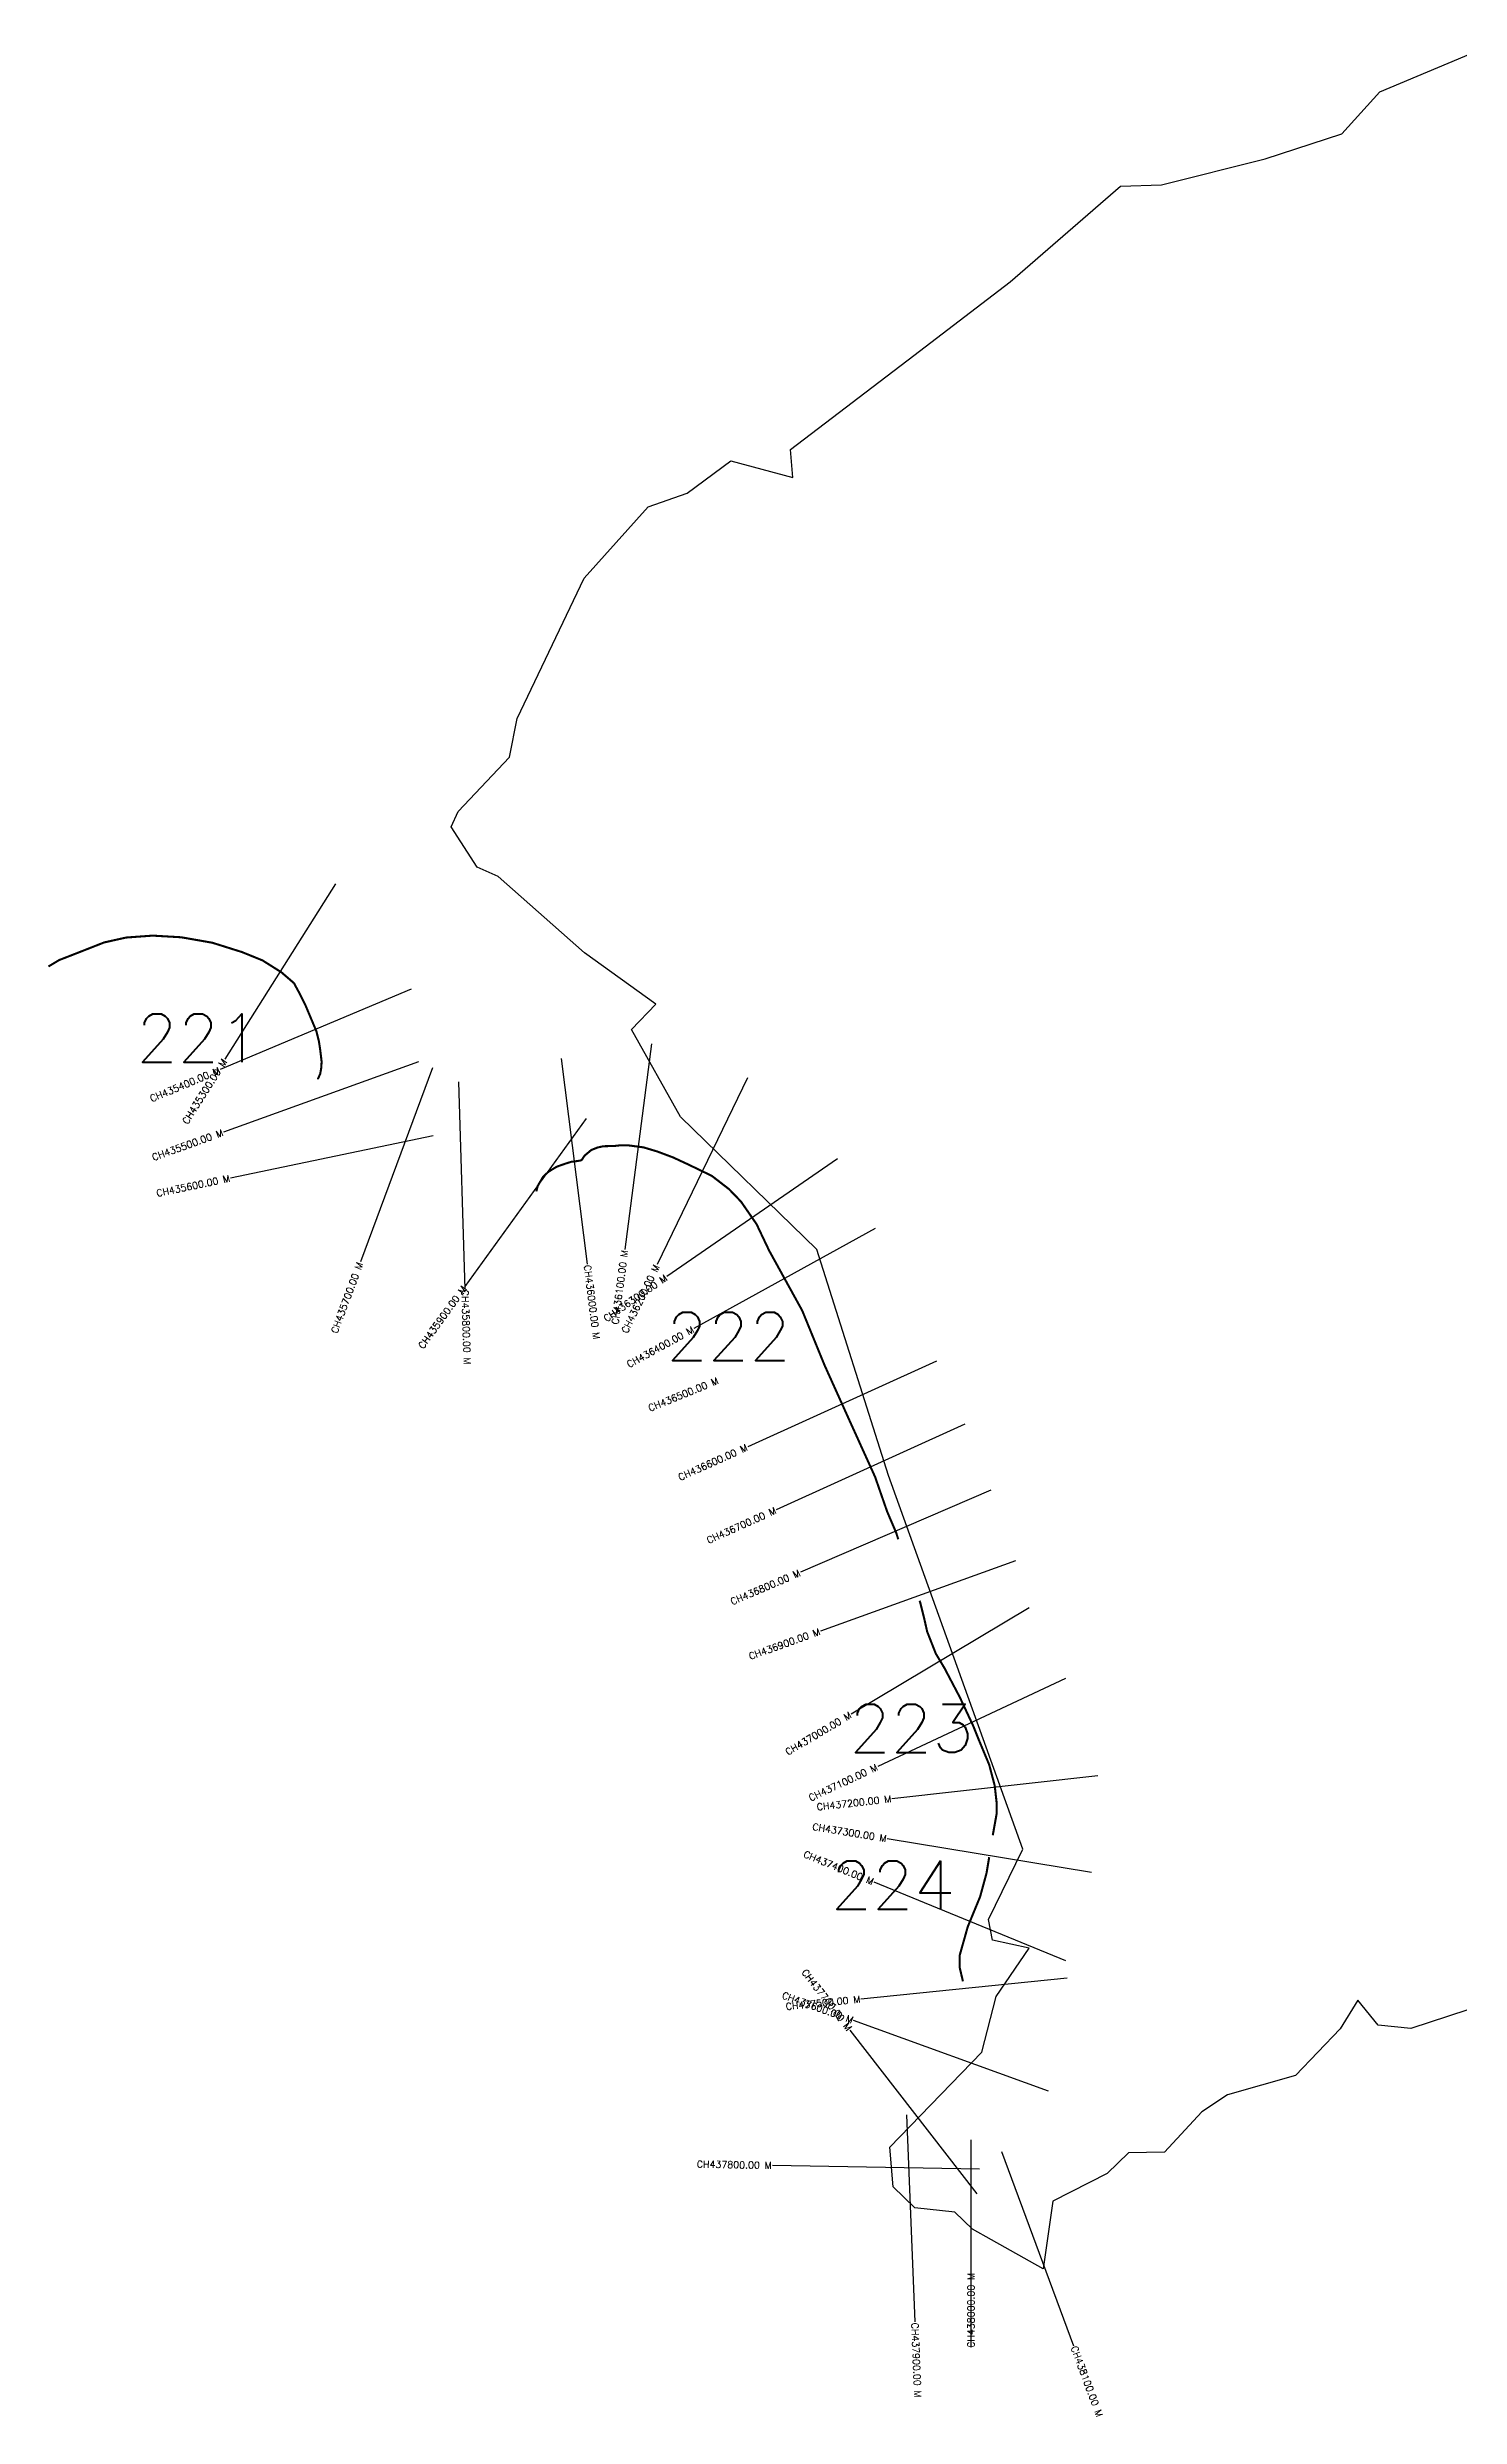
# Model space of a CAD drawing. Header units: metres. Extents: x 308510 to 313706, y 1921237 to 1925003.
# Drawn here: x 308510 to 310554, y 1921237 to 1924667 of the extents above; entities that cross this region are included whole.
import ezdxf
from ezdxf.enums import TextEntityAlignment as Align

# ---------------------------------------------------------------- set-up
doc = ezdxf.new("R2010")
doc.units = ezdxf.units.M
for name, color, linetype in [('CS', 134, 'Continuous'), ('CSMark', 6, 'Continuous'), ('NATURALLY PROTECTED', 3, 'Continuous')]:
    doc.layers.add(name, color=color, linetype=linetype)
doc.styles.get("Standard").update_dxf_attribs({"font": 'simplex.shx'})

msp = doc.modelspace()

# ---------------------------------------------------------------- linework, layer by layer
at = {"color": 6, "flags": 128}
for points in [[(309094.2, 1923538.3), (309104.5, 1923560.6), (309178.8, 1923639.1), (309189.9, 1923695.4), (309286.6, 1923898.4), (309379.4, 1924001.9), (309436.1, 1924021.4), (309499.1, 1924068.1), (309588.8, 1924044.1), (309585.4, 1924084.6), (309763.9, 1924220.8), (309903.7, 1924327.5), (310063.3, 1924465.7), (310122.5, 1924467.8), (310272.7, 1924505.7), (310383.4, 1924541.6), (310438.5, 1924602.6), (310591.5, 1924666.8)], [(310592.7, 1921834.7), (310483.5, 1921798.7), (310435.9, 1921804), (310406.9, 1921839.8), (310381.3, 1921798.6), (310316.3, 1921731), (310218, 1921703), (310180.7, 1921678.2), (310127, 1921619.8), (310074.8, 1921619), (310044.1, 1921589), (309965.2, 1921549.2), (309951.3, 1921451.2), (309876.6, 1921493), (309849, 1921508.4), (309823.2, 1921533.1), (309765.7, 1921539.4), (309734, 1921569.8), (309729.1, 1921627.2), (309862.3, 1921764.6), (309883.1, 1921845.1), (309931.1, 1921915.2), (309877.9, 1921926.9), (309872.2, 1921956.6), (309921.8, 1922058.4), (309727.5, 1922599.5), (309623.4, 1922926.7), (309426.2, 1923118.6), (309355.5, 1923244.9), (309390.8, 1923282), (309287.2, 1923355.9), (309162.4, 1923466.4), (309131.8, 1923480.1), (309094.2, 1923538.3)]]:
    msp.add_lwpolyline(points, dxfattribs=at)
at = {"layer": 'CS'}
for p, q in [((308926.9, 1923455.8), (308766.9, 1923202)), ((309036.3, 1923303.5), (308759.9, 1923187)), ((309384.1, 1923224.3), (309345.5, 1922926.8)), ((309046.9, 1923198.4), (308764.7, 1923096.7)), ((309067.3, 1923189.8), (308962.9, 1922908.6)), ((309253.7, 1923202.9), (309291.3, 1922905.3)), ((309104.8, 1923169.2), (309114.3, 1922869.4)), ((309523.1, 1923174.9), (309392.5, 1922904.9)), ((309289.6, 1923116.5), (309114, 1922873.3)), ((309068.5, 1923091.3), (308774.8, 1923030.1)), ((309653.3, 1923058), (309406.4, 1922887.5)), ((309708.2, 1922957), (309445.4, 1922812.2)), ((309796.8, 1922764.8), (309523.5, 1922641.2)), ((309838, 1922673.8), (309564.8, 1922550)), ((309875.4, 1922578.1), (309599.8, 1922459.5)), ((309911, 1922475.9), (309628.7, 1922374.3)), ((309931, 1922407.8), (309673.3, 1922254.2)), ((309983.5, 1922305.6), (309711.8, 1922178.4)), ((310030.5, 1922164.8), (309732.3, 1922131.6)), ((310021.4, 1922024.8), (309725.4, 1922073.6)), ((309984, 1921896.8), (309706.4, 1922010.6)), ((309986, 1921871.8), (309687.5, 1921841.6)), ((309958.9, 1921708.2), (309676.8, 1921810.4)), ((309855.5, 1921559.4), (309671.8, 1921796.6)), ((309753.5, 1921673.8), (309765.5, 1921374.1)), ((309846.7, 1921637.7), (309846.7, 1921337.7)), ((309859.3, 1921595.2), (309559.3, 1921600.7)), ((309890.9, 1921621), (309995.3, 1921339.8))]:
    msp.add_line(p, q, dxfattribs=at)
at = {"layer": 'NATURALLY PROTECTED', "const_width": 3, "flags": 128}
for points in [[(308511.4, 1923336.3), (308526.9, 1923345.6), (308544.1, 1923352.3), (308592, 1923371.1), (308623.7, 1923378.2), (308662.3, 1923381), (308703.5, 1923378.6), (308748.6, 1923370.7), (308791.5, 1923357.2), (308821.3, 1923345.1), (308848.6, 1923327.9), (308866.8, 1923312.2), (308876.1, 1923295), (308882.9, 1923281.4), (308899.2, 1923242.7), (308902.9, 1923228), (308904.9, 1923214.6), (308906.8, 1923198.5), (308906.3, 1923189.6), (308904.7, 1923180.7), (308901.5, 1923173.7), (308901.5, 1923173)], [(309217.6, 1923010.7), (309219.7, 1923018.8), (309227.3, 1923031.7), (309235.3, 1923039.3), (309247.2, 1923046.5), (309259.6, 1923050.9), (309268.3, 1923053.6), (309276.5, 1923054.6), (309282.1, 1923055.6), (309283.6, 1923056.6), (309287.3, 1923062.4), (309297.1, 1923070.6), (309306.1, 1923074.2), (309314.6, 1923076.1), (309330.8, 1923076.5), (309338.8, 1923077.4), (309351.3, 1923077.3), (309372.6, 1923074.5), (309392.9, 1923068.4), (309415.1, 1923060.1), (309438.4, 1923049.3), (309471.6, 1923033.2), (309496.5, 1923014), (309513.9, 1922995.9), (309536.4, 1922963.3), (309554.7, 1922924.8), (309602.5, 1922838.1), (309634.8, 1922759.1), (309670.4, 1922680.2), (309708, 1922597.3), (309725.4, 1922547.2), (309738.4, 1922516.8), (309741.5, 1922507.1)], [(309772.3, 1922418.2), (309773.2, 1922415.8), (309778.8, 1922393.5), (309783.3, 1922373.5), (309795.8, 1922341.7), (309808.5, 1922320.4), (309830.7, 1922278.2), (309850.4, 1922236), (309858.3, 1922216.2), (309873.1, 1922180.8), (309881.1, 1922150.5), (309883.8, 1922126.5), (309884, 1922110.5), (309878.3, 1922078.7)], [(309873.1, 1922047), (309869.2, 1922023.7), (309860, 1921989.8), (309842.1, 1921946.3), (309830.2, 1921904.2), (309830.2, 1921888), (309835.1, 1921867.2)]]:
    msp.add_lwpolyline(points, dxfattribs=at)

# ---------------------------------------------------------------- texts
at = {"char_height": 70, "attachment_point": 1}
for s, insert in [('221', (308638.5, 1923267.9)), ('222', (309405.7, 1922835.8)), ('223', (309670.5, 1922268.6)), ('224', (309643.5, 1922041.8))]:
    msp.add_mtext_dynamic_manual_height_columns(s, width=95.172, gutter_width=1, heights=[0], dxfattribs=dict(at, insert=insert))
at = {"layer": 'CSMark'}
for s, rotation, p in [('CH435400.00 M', 22.846, (308759, 1923186.6)), ('CH435300.00 M', 57.7709, (308766.4, 1923201.2)), ('CH435500.00 M', 19.8329, (308763.8, 1923096.3)), ('CH435600.00 M', 11.7723, (308773.9, 1923029.9)), ('CH435700.00 M', 69.6223, (308962.5, 1922907.6)), ('CH436100.00 M', 82.6048, (309345.4, 1922925.8)), ('CH436200.00 M', 64.1913, (309392.1, 1922904)), ('CH435900.00 M', 54.1766, (309113.4, 1922872.5)), ('CH436300.00 M', 34.6216, (309405.6, 1922887)), ('CH436400.00 M', 28.8569, (309444.6, 1922811.7)), ('CH436500.00 M', 22.2608, (309480.5, 1922737.5)), ('CH436600.00 M', 24.3266, (309522.5, 1922640.8)), ('CH436700.00 M', 24.3721, (309563.8, 1922549.6)), ('CH436800.00 M', 23.2856, (309598.9, 1922459.1)), ('CH436900.00 M', 19.7921, (309627.7, 1922374)), ('CH437000.00 M', 30.7966, (309672.4, 1922253.7)), ('CH437100.00 M', 25.081, (309710.9, 1922178)), ('CH437200.00 M', 6.3431, (309731.3, 1922131.5)), ('CH437300.00 M', 350.6463, (309724.4, 1922073.8)), ('CH437400.00 M', 337.7073, (309705.5, 1922011)), ('CH437700.00 M', 307.7611, (309671.2, 1921797.4)), ('CH437600.00 M', 340.0873, (309675.9, 1921810.7)), ('CH437500.00 M', 5.7707, (309686.5, 1921841.5)), ('CH437800.00 M', 358.9577, (309558.3, 1921600.7))]:
    msp.add_text(s, height=10, rotation=rotation, dxfattribs=at).set_placement(p, align=Align.MIDDLE_RIGHT)
for s, rotation, p in [('CH436000.00 M', 277.1889, (309291.4, 1922904.3)), ('CH435800.00 M', 271.8079, (309114.3, 1922868.4)), ('CH438000.00 M', 90, (309846.7, 1921336.7)), ('CH437900.00 M', 272.2915, (309765.5, 1921373.1)), ('CH438100.00 M', 290.3783, (309995.7, 1921338.9))]:
    msp.add_text(s, height=10, rotation=rotation, dxfattribs=at).set_placement(p, align=Align.MIDDLE_LEFT)

doc.saveas('drawing.dxf')
